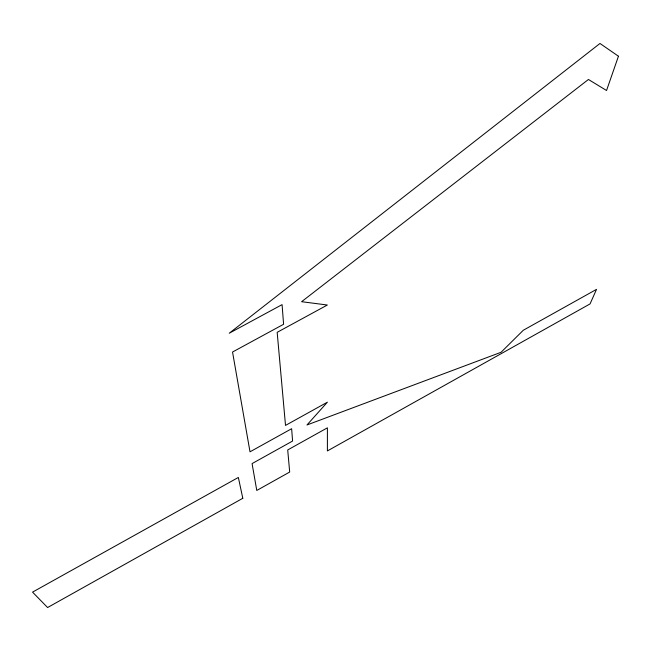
<?xml version="1.0" encoding="UTF-8"?>
<svg xmlns="http://www.w3.org/2000/svg" width="651" height="651" viewBox="0 0 651 651"><rect width="100%" height="100%" fill="white"/><g stroke="black" fill="none" stroke-linecap="round" stroke-linejoin="round"><path stroke-width="0.98" d="M618.45 56.222L606.545 90.505L588.439 79.471L301.6 301.698L327.363 305.018L277.171 332.327L285.512 425.412L327.388 402.188L306.987 424.973L501.067 352.272L523.306 330.252L596.536 289.353L590.058 303.911L327.396 450.931L327.396 427.829L287.709 449.947L289.687 472.04L256.779 490.455L252.075 463.593L292.584 441.044L291.64 428.708L250.008 451.818L232.537 352.028L283.592 324.279L282.078 304.627L229.242 333.231L599.978 43.462L618.45 56.222M242.799 498.284L47.596 607.538L32.55 592.125L238.347 477.452L242.799 498.284"/></g></svg>
